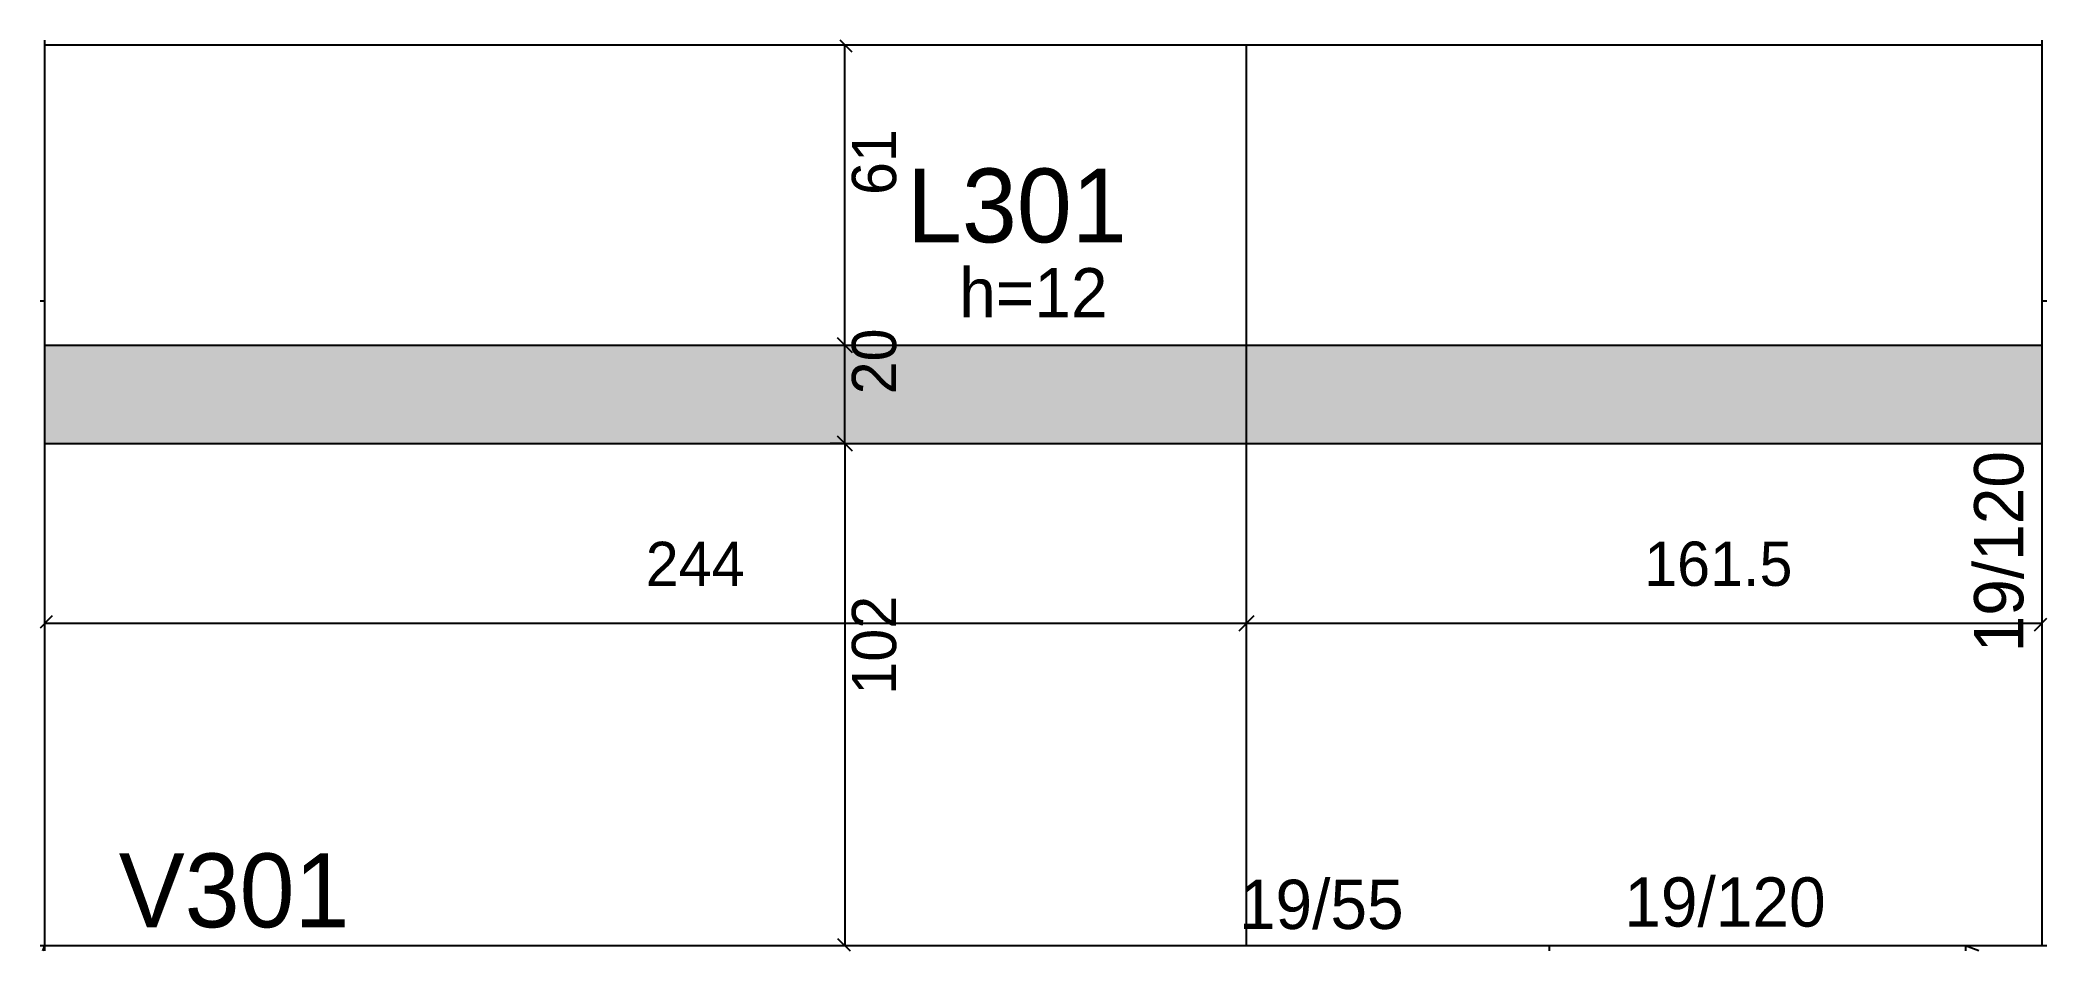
# Model space of a CAD drawing. Header units: metres. Extents: x 2742 to 3149, y 2610 to 2795.
import ezdxf

# ---------------------------------------------------------------- set-up
doc = ezdxf.new("R2010")
doc.units = ezdxf.units.M
for name, color, linetype in [('1', 7, 'Continuous'), ('3', 7, 'Continuous'), ('4', 7, 'Continuous'), ('7', 7, 'Continuous'), ('Hachura', 7, 'Continuous'), ('Painéis', 7, 'Continuous')]:
    doc.layers.add(name, color=color, linetype=linetype)

msp = doc.modelspace()

# ---------------------------------------------------------------- hatches: boundary and pattern name
at = {"layer": 'Hachura'}
h = msp.add_hatch(color=7, dxfattribs=at)
h.dxf.hatch_style = 1
h.paths.add_polyline_path([(2742.57, 2712.94), (3148.07, 2712.94), (3148.07, 2732.94), (2742.57, 2732.94), (2742.57, 2712.94)])

# ---------------------------------------------------------------- linework, layer by layer
at = {"layer": '1', "color": 1, "lineweight": 25}
for p, q in [((2742.17, 2609.9), (2742.57, 2610.94)), ((3135.3, 2609.9), (3132.57, 2610.94))]:
    msp.add_line(p, q, dxfattribs=at)
at = {"layer": '3', "color": 3, "lineweight": 25}
for p, q in [((2742.57, 2793.94), (3148.07, 2793.94)), ((3048.07, 2609.9), (3048.07, 2610.94))]:
    msp.add_line(p, q, dxfattribs=at)
for points in [[(2742.57, 2610.94), (2742.57, 2741.94)], [(3148.07, 2741.94), (3148.07, 2610.94)], [(3148.07, 2610.94), (2742.57, 2610.94)]]:
    msp.add_lwpolyline(points, dxfattribs=at)
at = {"layer": '7', "color": 7, "lineweight": 25}
for points in [[(2742.57, 2741.94), (2742.57, 2794.9)], [(3148.07, 2794.9), (3148.07, 2741.94)], [(2741.6, 2741.94), (2742.57, 2741.94)], [(3148.07, 2741.94), (3149.1, 2741.94)], [(2742.57, 2610.94), (2741.6, 2610.94)], [(2742.57, 2609.9), (2742.57, 2610.94)], [(3149.1, 2610.94), (3132.57, 2610.94)], [(3132.57, 2610.94), (3132.57, 2609.9)]]:
    msp.add_lwpolyline(points, dxfattribs=at)
at = {"layer": 'Painéis', "color": 0, "lineweight": 25}
for p, q in [((2906.52, 2792.44), (2904.06, 2794.9)), ((2906.52, 2731.44), (2903.52, 2734.44)), ((2903.52, 2734.44), (2906.52, 2731.44)), ((2906.52, 2711.44), (2903.52, 2714.44)), ((2903.52, 2714.44), (2906.52, 2711.44)), ((2744.07, 2677.94), (2741.6, 2675.47)), ((2985.07, 2674.94), (2988.07, 2677.94)), ((2988.07, 2677.94), (2985.07, 2674.94)), ((3146.57, 2674.94), (3149.1, 2677.47)), ((2903.52, 2612.44), (2906.06, 2609.9))]:
    msp.add_line(p, q, dxfattribs=at)
at = {"layer": 'Painéis', "color": 4, "lineweight": 25}
for p, q in [((2905.02, 2732.94), (2905.02, 2793.94)), ((2905.02, 2712.94), (2905.02, 2732.94)), ((2904.4, 2712.94), (2902.02, 2712.94)), ((2905.02, 2712.94), (2905.02, 2610.94)), ((2742.57, 2676.44), (2986.57, 2676.44)), ((2986.57, 2676.44), (3148.07, 2676.44)), ((2904.4, 2610.94), (2902.02, 2610.94))]:
    msp.add_line(p, q, dxfattribs=at)
at = {"layer": 'Painéis', "color": 200, "lineweight": 25}
for p, q in [((2986.57, 2610.94), (2986.57, 2793.94)), ((2742.57, 2732.94), (3148.07, 2732.94)), ((2742.57, 2712.94), (3148.07, 2712.94))]:
    msp.add_line(p, q, dxfattribs=at)

# ---------------------------------------------------------------- texts
at = {"layer": '3', "color": 3, "lineweight": 25}
for s, p in [('h=12', (2928.24, 2738.59)), ('19/55', (2985.02, 2614.35)), ('19/120', (3063.28, 2614.83))]:
    msp.add_text(s, height=10, dxfattribs=at).set_placement(p)
msp.add_text('19/120', height=10, rotation=90, dxfattribs=at).set_placement((3144.32, 2670.53))
at = {"layer": '4', "color": 4, "lineweight": 25}
for s, p in [('L301', (2917.63, 2753.82)), ('V301', (2757.57, 2614.69))]:
    msp.add_text(s, height=15, dxfattribs=at).set_placement(p)
at = {"layer": 'Painéis', "color": 240, "lineweight": 25}
for s, p in [('61', (2915.43, 2763.44)), ('20', (2915.43, 2722.94)), ('102', (2915.43, 2661.94))]:
    msp.add_text(s, height=9, rotation=90, dxfattribs=at).set_placement(p)
for s, p in [('244', (2864.57, 2684)), ('161.5', (3067.32, 2684.04))]:
    msp.add_text(s, height=9, dxfattribs=at).set_placement(p)

doc.saveas('drawing.dxf')
